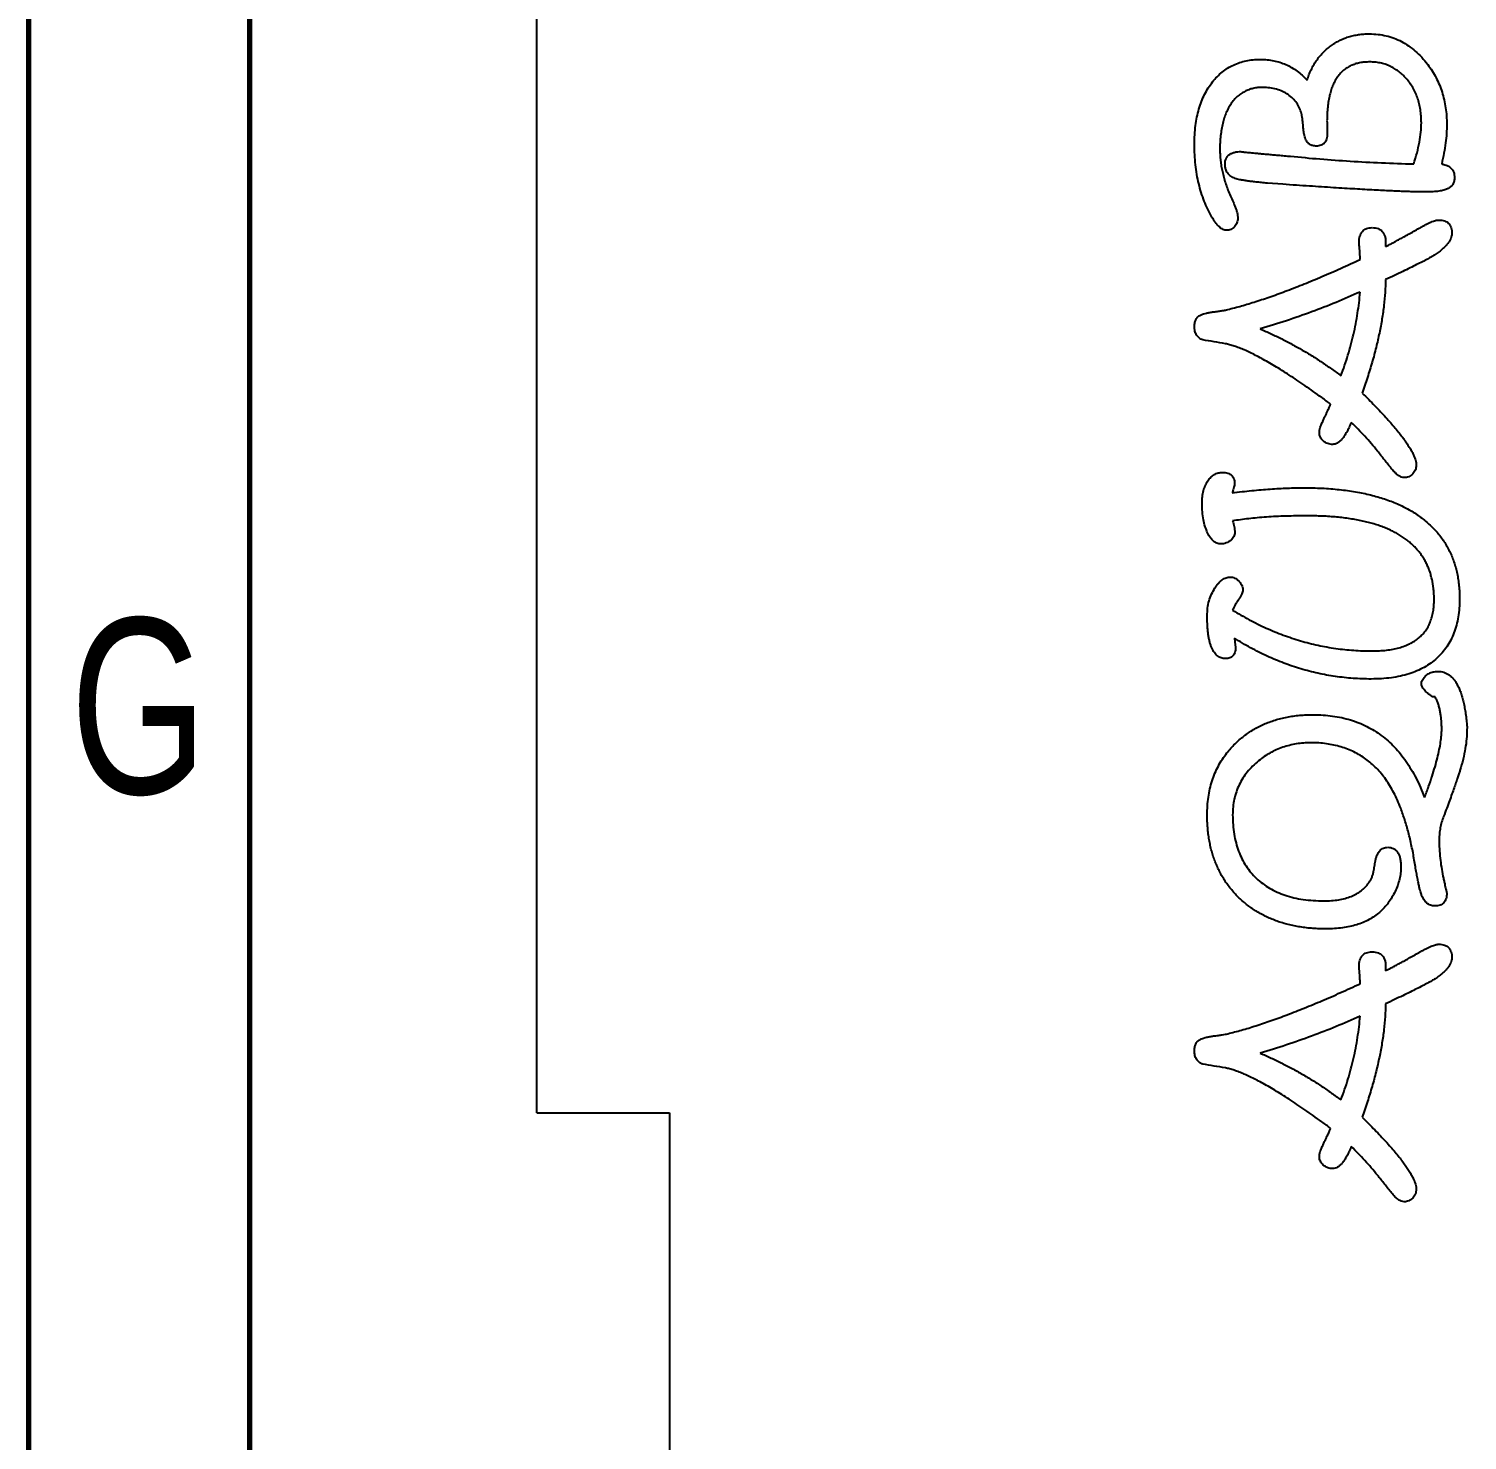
# Model space of a CAD drawing. Header units: millimetres. Extents: x 15 to 589, y 5 to 415.
# Drawn here: x 15 to 47.53, y 318.88 to 350.8 of the extents above; entities that cross this region are included whole.
import ezdxf

# ---------------------------------------------------------------- set-up
doc = ezdxf.new("R2010")
doc.units = ezdxf.units.MM
doc.styles.add('SLDTEXTSTYLE0', font='TXT', dxfattribs={"width": 0.75})

msp = doc.modelspace()

# ---------------------------------------------------------------- linework, layer by layer
at = {"color": 7, "linetype": 'Continuous', "lineweight": 70}
for p, q in [((15, 5), (15, 415)), ((20, 10), (20, 410))]:
    msp.add_line(p, q, dxfattribs=at)
at = {"color": 7, "linetype": 'Continuous', "lineweight": 25}
for p, q in [((26.492, 326.284), (26.492, 356.284)), ((43.36, 347.28), (43.012, 347.306)), ((45.685, 345.96), (45.685, 345.874)), ((42.265, 337.017), (42.283, 336.862)), ((46.805, 335.691), (46.741, 335.691)), ((47.53, 334.974), (47.524, 334.967)), ((47.524, 334.967), (47.524, 334.947)), ((45.685, 329.586), (45.685, 329.5)), ((26.492, 326.284), (29.492, 326.284)), ((29.492, 326.284), (29.492, 306.284))]:
    msp.add_line(p, q, dxfattribs=at)
for points, knots in [([(43.909, 349.635), (43.922, 349.675), (43.948, 349.754), (43.997, 349.867), (44.052, 349.974), (44.115, 350.074), (44.185, 350.167), (44.262, 350.254), (44.345, 350.334), (44.436, 350.405), (44.532, 350.47), (44.632, 350.527), (44.736, 350.575), (44.845, 350.614), (44.958, 350.644), (45.075, 350.666), (45.195, 350.679), (45.277, 350.681), (45.319, 350.681)], [0, 0, 0, 0, 0.067067, 0.132396, 0.195701, 0.257583, 0.319155, 0.380262, 0.440933, 0.502336, 0.563798, 0.624623, 0.684969, 0.745717, 0.807452, 0.869984, 0.934191, 1, 1, 1, 1]), ([(45.319, 350.681), (45.384, 350.679), (45.511, 350.675), (45.698, 350.642), (45.876, 350.588), (46.046, 350.511), (46.207, 350.413), (46.36, 350.294), (46.505, 350.153), (46.591, 350.046), (46.635, 349.991)], [0, 0, 0, 0, 0.125616, 0.247607, 0.367181, 0.486768, 0.608223, 0.732959, 0.863317, 1, 1, 1, 1]), ([(41.769, 349.594), (41.804, 349.635), (41.871, 349.715), (41.987, 349.819), (42.109, 349.908), (42.242, 349.98), (42.382, 350.036), (42.531, 350.077), (42.688, 350.1), (42.796, 350.103), (42.851, 350.105)], [0, 0, 0, 0, 0.128605, 0.252994, 0.374697, 0.49458, 0.615781, 0.739249, 0.866978, 1, 1, 1, 1]), ([(42.851, 350.105), (42.903, 350.104), (43.004, 350.101), (43.152, 350.077), (43.294, 350.042), (43.43, 349.99), (43.56, 349.923), (43.683, 349.841), (43.802, 349.746), (43.873, 349.672), (43.909, 349.635)], [0, 0, 0, 0, 0.129243, 0.253744, 0.376062, 0.49721, 0.619442, 0.742566, 0.869205, 1, 1, 1, 1]), ([(45.323, 350.047), (45.284, 350.046), (45.208, 350.044), (45.098, 350.029), (44.996, 350.003), (44.901, 349.966), (44.814, 349.918), (44.733, 349.862), (44.662, 349.793), (44.597, 349.714), (44.541, 349.624), (44.492, 349.524), (44.451, 349.415), (44.416, 349.294), (44.391, 349.164), (44.372, 349.022), (44.36, 348.871), (44.359, 348.767), (44.358, 348.713)], [0, 0, 0, 0, 0.0625418, 0.121263, 0.1773283, 0.2314996, 0.2839687, 0.3359801, 0.3883302, 0.4422965, 0.4986903, 0.5575804, 0.6197908, 0.6862656, 0.7573296, 0.8329762, 0.9139548, 1, 1, 1, 1]), ([(46.149, 349.673), (46.121, 349.703), (46.066, 349.762), (45.975, 349.838), (45.879, 349.903), (45.777, 349.955), (45.671, 349.998), (45.56, 350.026), (45.443, 350.045), (45.364, 350.046), (45.323, 350.047)], [0, 0, 0, 0, 0.130679, 0.257734, 0.380529, 0.501925, 0.622927, 0.745253, 0.870898, 1, 1, 1, 1]), ([(46.635, 349.991), (46.67, 349.942), (46.739, 349.846), (46.826, 349.691), (46.901, 349.531), (46.963, 349.364), (47.009, 349.19), (47.044, 349.01), (47.064, 348.823), (47.067, 348.696), (47.068, 348.632)], [0, 0, 0, 0, 0.123083, 0.244545, 0.366425, 0.488158, 0.612199, 0.737924, 0.867105, 1, 1, 1, 1]), ([(41.36, 348.185), (41.362, 348.257), (41.364, 348.398), (41.383, 348.604), (41.415, 348.798), (41.459, 348.981), (41.517, 349.152), (41.587, 349.311), (41.671, 349.459), (41.737, 349.549), (41.769, 349.594)], [0, 0, 0, 0, 0.144716, 0.282719, 0.41411, 0.539391, 0.659661, 0.775692, 0.888802, 1, 1, 1, 1]), ([(42.906, 349.471), (42.869, 349.47), (42.796, 349.468), (42.689, 349.451), (42.589, 349.422), (42.496, 349.381), (42.409, 349.329), (42.328, 349.266), (42.255, 349.19), (42.188, 349.104), (42.129, 349.007), (42.078, 348.9), (42.034, 348.783), (41.997, 348.656), (41.971, 348.519), (41.952, 348.373), (41.938, 348.217), (41.937, 348.11), (41.937, 348.055)], [0, 0, 0, 0, 0.057812, 0.113471, 0.16682, 0.219163, 0.270755, 0.323485, 0.377492, 0.433569, 0.492114, 0.55314, 0.617837, 0.685641, 0.757334, 0.833467, 0.914294, 1, 1, 1, 1]), ([(43.782, 348.879), (43.769, 348.922), (43.744, 349.006), (43.676, 349.121), (43.587, 349.223), (43.479, 349.311), (43.354, 349.383), (43.215, 349.434), (43.064, 349.466), (42.96, 349.469), (42.906, 349.471)], [0, 0, 0, 0, 0.116922, 0.231962, 0.3479, 0.470298, 0.596998, 0.725246, 0.85911, 1, 1, 1, 1]), ([(46.492, 348.673), (46.491, 348.723), (46.489, 348.821), (46.472, 348.964), (46.447, 349.1), (46.408, 349.228), (46.361, 349.351), (46.301, 349.466), (46.231, 349.574), (46.177, 349.64), (46.149, 349.673)], [0, 0, 0, 0, 0.13844, 0.270974, 0.398304, 0.522519, 0.642617, 0.762643, 0.880773, 1, 1, 1, 1]), ([(43.821, 348.577), (43.818, 348.611), (43.812, 348.672), (43.802, 348.756), (43.792, 348.823), (43.785, 348.862), (43.782, 348.879)], [0, 0, 0, 0, 0.333067, 0.610227, 0.831642, 1, 1, 1, 1]), ([(43.874, 348.303), (43.867, 348.32), (43.853, 348.358), (43.84, 348.422), (43.828, 348.496), (43.823, 348.549), (43.821, 348.577)], [0, 0, 0, 0, 0.197455, 0.428555, 0.695761, 1, 1, 1, 1]), ([(44.364, 348.428), (44.363, 348.406), (44.362, 348.364), (44.351, 348.306), (44.331, 348.256), (44.303, 348.215), (44.268, 348.182), (44.223, 348.161), (44.172, 348.147), (44.135, 348.145), (44.116, 348.145)], [0, 0, 0, 0, 0.154884, 0.291373, 0.413238, 0.524538, 0.632511, 0.74467, 0.865834, 1, 1, 1, 1]), ([(44.358, 348.713), (44.359, 348.694), (44.359, 348.646), (44.361, 348.572), (44.363, 348.496), (44.364, 348.449), (44.364, 348.428)], [0, 0, 0, 0, 0.205682, 0.496836, 0.78799, 1, 1, 1, 1]), ([(46.319, 347.741), (46.345, 347.825), (46.396, 347.988), (46.45, 348.229), (46.485, 348.456), (46.49, 348.603), (46.492, 348.673)], [0, 0, 0, 0, 0.278436, 0.537391, 0.777336, 1, 1, 1, 1]), ([(47.068, 348.632), (47.067, 348.565), (47.064, 348.425), (47.041, 348.209), (47.005, 347.979), (46.971, 347.822), (46.953, 347.741)], [0, 0, 0, 0, 0.2243213, 0.4657104, 0.7240341, 1, 1, 1, 1]), ([(41.757, 346.538), (41.725, 346.597), (41.661, 346.714), (41.58, 346.9), (41.513, 347.094), (41.457, 347.296), (41.414, 347.507), (41.382, 347.725), (41.364, 347.952), (41.362, 348.107), (41.36, 348.185)], [0, 0, 0, 0, 0.1164289, 0.2341567, 0.3538931, 0.4761094, 0.6012024, 0.7297792, 0.862707, 1, 1, 1, 1]), ([(44.116, 348.145), (44.088, 348.146), (44.035, 348.149), (43.964, 348.181), (43.907, 348.233), (43.885, 348.279), (43.874, 348.303)], [0, 0, 0, 0, 0.26978, 0.508359, 0.743212, 1, 1, 1, 1]), ([(41.937, 348.055), (41.938, 348.015), (41.939, 347.936), (41.949, 347.815), (41.968, 347.693), (41.991, 347.568), (42.023, 347.441), (42.061, 347.312), (42.106, 347.18), (42.141, 347.093), (42.159, 347.048)], [0, 0, 0, 0, 0.11387, 0.22982, 0.349252, 0.47126, 0.597484, 0.727809, 0.861891, 1, 1, 1, 1]), ([(42.052, 347.732), (42.053, 347.755), (42.054, 347.798), (42.073, 347.858), (42.102, 347.91), (42.145, 347.951), (42.199, 347.983), (42.265, 348.005), (42.339, 348.018), (42.392, 348.019), (42.418, 348.02)], [0, 0, 0, 0, 0.1258848, 0.2396691, 0.3461325, 0.4537987, 0.5671393, 0.6930796, 0.8374921, 0.9851877, 0.9851877, 0.9851877, 0.9851877]), ([(42.418, 348.02), (42.418, 348.02), (42.423, 348.015), (42.436, 348.018), (42.458, 348.013), (42.492, 348.009), (42.535, 348.005), (42.589, 347.999), (42.653, 347.994), (42.727, 347.986), (42.812, 347.979), (42.907, 347.969), (43.013, 347.961), (43.128, 347.949), (43.255, 347.939), (43.391, 347.926), (43.486, 347.918), (43.535, 347.914)], [0.0074723, 0.0074723, 0.0074723, 0.0074723, 0.0094226, 0.0206883, 0.0407462, 0.0704885, 0.1089324, 0.156967, 0.2137275, 0.2793592, 0.3553755, 0.4393974, 0.5329399, 0.6361455, 0.7480791, 0.8696754, 1, 1, 1, 1]), ([(43.535, 347.914), (43.756, 347.893), (44.205, 347.849), (44.89, 347.802), (45.597, 347.763), (46.076, 347.748), (46.319, 347.741)], [0, 0, 0, 0, 0.238688, 0.484732, 0.738594, 1, 1, 1, 1]), ([(42.284, 347.413), (42.266, 347.42), (42.23, 347.435), (42.183, 347.463), (42.142, 347.496), (42.109, 347.535), (42.083, 347.577), (42.065, 347.625), (42.054, 347.677), (42.053, 347.713), (42.052, 347.732)], [0, 0, 0, 0, 0.1390034, 0.2676931, 0.3915336, 0.5091228, 0.6235965, 0.742028, 0.8679312, 1, 1, 1, 1]), ([(46.953, 347.741), (46.976, 347.736), (47.019, 347.726), (47.078, 347.704), (47.129, 347.675), (47.17, 347.639), (47.203, 347.598), (47.225, 347.55), (47.239, 347.496), (47.241, 347.457), (47.241, 347.437)], [0, 0, 0, 0, 0.151123, 0.287152, 0.411441, 0.527755, 0.639108, 0.751806, 0.870715, 1, 1, 1, 1]), ([(47.241, 347.437), (47.24, 347.408), (47.237, 347.353), (47.205, 347.278), (47.154, 347.216), (47.108, 347.19), (47.084, 347.177)], [0, 0, 0, 0, 0.26978, 0.511392, 0.745183, 1, 1, 1, 1]), ([(43.012, 347.306), (42.967, 347.31), (42.881, 347.318), (42.758, 347.331), (42.648, 347.343), (42.551, 347.356), (42.466, 347.37), (42.394, 347.383), (42.334, 347.397), (42.299, 347.408), (42.284, 347.413)], [0, 0, 0, 0, 0.184147, 0.351262, 0.501365, 0.634644, 0.750997, 0.850487, 0.933498, 1, 1, 1, 1]), ([(46.59, 347.107), (46.558, 347.107), (46.488, 347.108), (46.377, 347.109), (46.252, 347.113), (46.113, 347.117), (45.96, 347.124), (45.793, 347.131), (45.612, 347.141), (45.417, 347.15), (45.208, 347.162), (44.985, 347.174), (44.749, 347.189), (44.498, 347.204), (44.233, 347.222), (43.955, 347.239), (43.662, 347.259), (43.462, 347.273), (43.36, 347.28)], [0, 0, 0, 0, 0.03008, 0.064341, 0.10307, 0.145983, 0.19337, 0.24522, 0.300992, 0.361506, 0.426221, 0.495123, 0.568506, 0.646076, 0.728129, 0.814368, 0.905091, 1, 1, 1, 1]), ([(47.084, 347.177), (47.071, 347.171), (47.042, 347.159), (46.996, 347.146), (46.943, 347.132), (46.884, 347.125), (46.82, 347.116), (46.749, 347.111), (46.671, 347.107), (46.618, 347.107), (46.59, 347.107)], [0, 0, 0, 0, 0.085309, 0.182939, 0.290009, 0.408022, 0.538231, 0.680403, 0.833103, 1, 1, 1, 1]), ([(42.159, 347.048), (42.178, 347.004), (42.218, 346.916), (42.258, 346.828), (42.277, 346.784)], [0, 0, 0, 0, 0.498581, 1, 1, 1, 1]), ([(42.277, 346.784), (42.287, 346.76), (42.306, 346.713), (42.324, 346.642), (42.339, 346.577), (42.34, 346.535), (42.341, 346.515)], [0, 0, 0, 0, 0.286843, 0.545236, 0.782701, 1, 1, 1, 1]), ([(42.09, 346.242), (42.076, 346.243), (42.048, 346.244), (42.006, 346.261), (41.964, 346.283), (41.922, 346.316), (41.881, 346.359), (41.839, 346.41), (41.797, 346.471), (41.771, 346.515), (41.757, 346.538)], [0, 0, 0, 0, 0.089694, 0.182274, 0.283761, 0.398523, 0.526005, 0.666485, 0.825131, 1, 1, 1, 1]), ([(42.341, 346.515), (42.34, 346.496), (42.339, 346.459), (42.323, 346.407), (42.301, 346.359), (42.268, 346.319), (42.23, 346.284), (42.186, 346.261), (42.139, 346.244), (42.107, 346.243), (42.09, 346.242)], [0, 0, 0, 0, 0.1381007, 0.2674715, 0.3915864, 0.5192293, 0.6446265, 0.7639154, 0.8793182, 1, 1, 1, 1]), ([(46.443, 346.289), (46.469, 346.303), (46.517, 346.331), (46.587, 346.368), (46.652, 346.4), (46.71, 346.426), (46.761, 346.446), (46.807, 346.461), (46.847, 346.471), (46.873, 346.472), (46.884, 346.473)], [0, 0, 0, 0, 0.182858, 0.347925, 0.496206, 0.629535, 0.743986, 0.844112, 0.930463, 1, 1, 1, 1]), ([(46.884, 346.473), (46.907, 346.472), (46.952, 346.471), (47.014, 346.456), (47.067, 346.432), (47.111, 346.398), (47.144, 346.353), (47.167, 346.298), (47.182, 346.235), (47.183, 346.189), (47.184, 346.165)], [0, 0, 0, 0, 0.143054, 0.270912, 0.38635, 0.49583, 0.605646, 0.723653, 0.853292, 1, 1, 1, 1]), ([(45.084, 345.966), (45.084, 345.992), (45.086, 346.042), (45.1, 346.11), (45.123, 346.169), (45.155, 346.218), (45.199, 346.255), (45.251, 346.282), (45.313, 346.297), (45.357, 346.299), (45.38, 346.3)], [0, 0, 0, 0, 0.153742, 0.289037, 0.408615, 0.52165, 0.630534, 0.741793, 0.863742, 1, 1, 1, 1]), ([(45.38, 346.3), (45.404, 346.299), (45.449, 346.297), (45.512, 346.281), (45.566, 346.254), (45.61, 346.216), (45.644, 346.167), (45.668, 346.107), (45.683, 346.037), (45.684, 345.986), (45.685, 345.96)], [0, 0, 0, 0, 0.136703, 0.259742, 0.371631, 0.479246, 0.590774, 0.712219, 0.847916, 1, 1, 1, 1]), ([(45.685, 345.874), (45.707, 345.885), (45.754, 345.908), (45.828, 345.947), (45.91, 345.99), (46.001, 346.04), (46.1, 346.094), (46.207, 346.155), (46.323, 346.219), (46.402, 346.265), (46.443, 346.289)], [0, 0, 0, 0, 0.084818, 0.182228, 0.28944, 0.409282, 0.539853, 0.682163, 0.835202, 1, 1, 1, 1]), ([(47.184, 346.165), (47.182, 346.147), (47.179, 346.11), (47.161, 346.053), (47.131, 345.995), (47.088, 345.937), (47.035, 345.876), (46.97, 345.816), (46.894, 345.752), (46.837, 345.712), (46.807, 345.692)], [0, 0, 0, 0, 0.086927, 0.180241, 0.28386, 0.39845, 0.524887, 0.6674, 0.825855, 1, 1, 1, 1]), ([(45.093, 345.846), (45.092, 345.864), (45.09, 345.894), (45.085, 345.931), (45.085, 345.954), (45.084, 345.964), (45.084, 345.966)], [0, 0, 0, 0, 0.435782, 0.752026, 0.939568, 1, 1, 1, 1]), ([(45.108, 345.58), (45.107, 345.625), (45.104, 345.714), (45.096, 345.803), (45.093, 345.846)], [0, 0, 0, 0, 0.509615, 1, 1, 1, 1]), ([(42.116, 344.449), (42.219, 344.475), (42.432, 344.53), (42.757, 344.631), (43.103, 344.746), (43.467, 344.879), (43.85, 345.029), (44.253, 345.196), (44.675, 345.381), (44.961, 345.512), (45.108, 345.58)], [0, 0, 0, 0, 0.099196, 0.20561, 0.319191, 0.440471, 0.568803, 0.704871, 0.848835, 1, 1, 1, 1]), ([(46.807, 345.692), (46.781, 345.676), (46.723, 345.641), (46.626, 345.587), (46.512, 345.527), (46.38, 345.461), (46.231, 345.385), (46.065, 345.305), (45.881, 345.217), (45.752, 345.157), (45.685, 345.126)], [0, 0, 0, 0, 0.073227, 0.161111, 0.263979, 0.381241, 0.51356, 0.660945, 0.822771, 1, 1, 1, 1]), ([(45.108, 344.845), (44.928, 344.765), (44.567, 344.606), (44.009, 344.392), (43.437, 344.189), (43.047, 344.07), (42.85, 344.01)], [0, 0, 0, 0, 0.244403, 0.492341, 0.744038, 1, 1, 1, 1]), ([(44.673, 342.953), (44.701, 343.03), (44.758, 343.184), (44.834, 343.417), (44.9, 343.651), (44.959, 343.887), (45.01, 344.125), (45.051, 344.363), (45.085, 344.603), (45.1, 344.764), (45.108, 344.845)], [0, 0, 0, 0, 0.12643, 0.252385, 0.377435, 0.502308, 0.626697, 0.751117, 0.875351, 1, 1, 1, 1]), ([(45.685, 345.126), (45.681, 345.03), (45.675, 344.834), (45.647, 344.536), (45.604, 344.229), (45.543, 343.913), (45.47, 343.587), (45.379, 343.252), (45.274, 342.908), (45.193, 342.678), (45.152, 342.56)], [0, 0, 0, 0, 0.109641, 0.223067, 0.340943, 0.46286, 0.589913, 0.721439, 0.858194, 1, 1, 1, 1]), ([(41.36, 344.067), (41.362, 344.098), (41.365, 344.155), (41.395, 344.233), (41.445, 344.296), (41.492, 344.32), (41.516, 344.332)], [0, 0, 0, 0, 0.279912, 0.522425, 0.755244, 1, 1, 1, 1]), ([(41.516, 344.332), (41.534, 344.339), (41.571, 344.353), (41.635, 344.37), (41.711, 344.385), (41.765, 344.393), (41.795, 344.397)], [0, 0, 0, 0, 0.193932, 0.42197, 0.691414, 1, 1, 1, 1]), ([(41.795, 344.397), (41.83, 344.401), (41.895, 344.409), (41.984, 344.423), (42.056, 344.435), (42.098, 344.445), (42.116, 344.449)], [0, 0, 0, 0, 0.3286841, 0.6053653, 0.8270611, 1, 1, 1, 1]), ([(41.55, 343.763), (41.535, 343.769), (41.505, 343.78), (41.466, 343.805), (41.433, 343.835), (41.406, 343.871), (41.386, 343.913), (41.37, 343.959), (41.362, 344.012), (41.361, 344.048), (41.36, 344.067)], [0, 0, 0, 0, 0.124355, 0.242793, 0.356711, 0.473344, 0.590186, 0.715586, 0.852876, 1, 1, 1, 1]), ([(42.85, 344.01), (42.932, 343.973), (43.094, 343.901), (43.334, 343.786), (43.569, 343.663), (43.799, 343.534), (44.025, 343.4), (44.245, 343.256), (44.462, 343.109), (44.603, 343.005), (44.673, 342.953)], [0, 0, 0, 0, 0.12679, 0.252343, 0.377901, 0.502628, 0.627375, 0.751748, 0.875759, 1, 1, 1, 1]), ([(42.06, 343.675), (41.976, 343.69), (41.805, 343.719), (41.635, 343.748), (41.55, 343.763)], [0, 0, 0, 0, 0.497283, 1, 1, 1, 1]), ([(44.441, 342.31), (44.375, 342.359), (44.243, 342.456), (44.049, 342.595), (43.861, 342.726), (43.682, 342.85), (43.508, 342.964), (43.342, 343.071), (43.182, 343.168), (43.031, 343.258), (42.885, 343.339), (42.747, 343.412), (42.615, 343.476), (42.492, 343.534), (42.374, 343.581), (42.263, 343.621), (42.16, 343.654), (42.093, 343.668), (42.06, 343.675)], [0, 0, 0, 0, 0.090323, 0.177072, 0.259805, 0.338907, 0.414022, 0.485621, 0.553277, 0.617352, 0.677537, 0.734314, 0.786994, 0.836494, 0.882604, 0.924922, 0.964146, 1, 1, 1, 1]), ([(45.152, 342.56), (45.202, 342.511), (45.298, 342.416), (45.438, 342.276), (45.566, 342.14), (45.687, 342.013), (45.796, 341.889), (45.897, 341.773), (45.987, 341.662), (46.069, 341.557), (46.141, 341.458), (46.204, 341.365), (46.255, 341.278), (46.3, 341.197), (46.333, 341.122), (46.358, 341.053), (46.373, 340.989), (46.376, 340.948), (46.376, 340.929)], [0, 0, 0, 0, 0.101023, 0.196502, 0.286769, 0.371512, 0.451416, 0.525541, 0.5952, 0.65915, 0.718393, 0.772393, 0.821619, 0.865663, 0.905643, 0.940772, 0.972473, 1, 1, 1, 1]), ([(44.271, 341.938), (44.282, 341.963), (44.304, 342.01), (44.336, 342.076), (44.363, 342.135), (44.385, 342.186), (44.405, 342.227), (44.42, 342.262), (44.432, 342.288), (44.439, 342.303), (44.441, 342.31)], [0, 0, 0, 0, 0.1993739, 0.3799583, 0.5378857, 0.6731746, 0.7876543, 0.8794897, 0.9495982, 1, 1, 1, 1]), ([(44.186, 341.67), (44.187, 341.687), (44.19, 341.726), (44.208, 341.787), (44.233, 341.86), (44.258, 341.911), (44.271, 341.938)], [0, 0, 0, 0, 0.182053, 0.405485, 0.678763, 1, 1, 1, 1]), ([(44.907, 341.897), (44.891, 341.858), (44.86, 341.784), (44.809, 341.682), (44.757, 341.596), (44.705, 341.525), (44.652, 341.47), (44.6, 341.43), (44.545, 341.404), (44.507, 341.401), (44.489, 341.399)], [0, 0, 0, 0, 0.187104, 0.35322, 0.500348, 0.628831, 0.739139, 0.834577, 0.919803, 1, 1, 1, 1]), ([(45.5, 341.249), (45.454, 341.306), (45.361, 341.419), (45.216, 341.583), (45.065, 341.742), (44.96, 341.845), (44.907, 341.897)], [0, 0, 0, 0, 0.249043, 0.498194, 0.748414, 1, 1, 1, 1]), ([(44.489, 341.399), (44.469, 341.4), (44.43, 341.402), (44.373, 341.417), (44.321, 341.443), (44.274, 341.477), (44.235, 341.518), (44.207, 341.565), (44.188, 341.616), (44.186, 341.652), (44.186, 341.67)], [0, 0, 0, 0, 0.134323, 0.260249, 0.387059, 0.515665, 0.644224, 0.763399, 0.879593, 1, 1, 1, 1]), ([(46.103, 340.649), (46.081, 340.652), (46.033, 340.659), (45.963, 340.701), (45.889, 340.765), (45.788, 340.885), (45.659, 341.05), (45.553, 341.183), (45.5, 341.249)], [0, 0, 0, 0, 0.075072, 0.166061, 0.276444, 0.410924, 0.70692, 1, 1, 1, 1]), ([(46.376, 340.929), (46.375, 340.911), (46.373, 340.876), (46.358, 340.824), (46.332, 340.776), (46.298, 340.732), (46.256, 340.695), (46.208, 340.668), (46.156, 340.652), (46.121, 340.65), (46.103, 340.649)], [0, 0, 0, 0, 0.125144, 0.246015, 0.370417, 0.500389, 0.62983, 0.753398, 0.874856, 1, 1, 1, 1]), ([(41.533, 340.07), (41.535, 340.12), (41.538, 340.215), (41.561, 340.351), (41.603, 340.471), (41.659, 340.574), (41.728, 340.658), (41.808, 340.72), (41.898, 340.758), (41.962, 340.763), (41.994, 340.765)], [0, 0, 0, 0, 0.161896, 0.309362, 0.444572, 0.571415, 0.688248, 0.793819, 0.895999, 1, 1, 1, 1]), ([(41.994, 340.765), (42.015, 340.764), (42.055, 340.763), (42.112, 340.751), (42.161, 340.732), (42.201, 340.704), (42.231, 340.668), (42.254, 340.624), (42.266, 340.572), (42.268, 340.536), (42.268, 340.516)], [0, 0, 0, 0, 0.150965, 0.285447, 0.407269, 0.518575, 0.62703, 0.739062, 0.861604, 1, 1, 1, 1]), ([(42.268, 340.516), (42.268, 340.504), (42.265, 340.477), (42.254, 340.429), (42.237, 340.37), (42.222, 340.327), (42.214, 340.303)], [0, 0, 0, 0, 0.160331, 0.377697, 0.658573, 1, 1, 1, 1]), ([(42.214, 340.303), (42.289, 340.313), (42.436, 340.331), (42.654, 340.354), (42.866, 340.374), (43.071, 340.39), (43.27, 340.403), (43.461, 340.412), (43.645, 340.418), (43.766, 340.418), (43.825, 340.419)], [0, 0, 0, 0, 0.140298, 0.275916, 0.407429, 0.534865, 0.657696, 0.775953, 0.890227, 1, 1, 1, 1]), ([(43.825, 340.419), (43.896, 340.418), (44.035, 340.417), (44.242, 340.41), (44.441, 340.397), (44.634, 340.379), (44.821, 340.357), (45.001, 340.329), (45.175, 340.296), (45.343, 340.258), (45.504, 340.215), (45.659, 340.167), (45.807, 340.114), (45.949, 340.056), (46.085, 339.992), (46.214, 339.924), (46.337, 339.85), (46.453, 339.772), (46.562, 339.688), (46.665, 339.601), (46.76, 339.508), (46.85, 339.413), (46.931, 339.312), (47.004, 339.206), (47.073, 339.097), (47.131, 338.982), (47.185, 338.864), (47.231, 338.741), (47.27, 338.614), (47.301, 338.482), (47.327, 338.346), (47.343, 338.206), (47.355, 338.061), (47.356, 337.963), (47.357, 337.913)], [0, 0, 0, 0, 0.043382, 0.085315, 0.126201, 0.165707, 0.204031, 0.241231, 0.277352, 0.312401, 0.346464, 0.379546, 0.411581, 0.442984, 0.473409, 0.503175, 0.532365, 0.560964, 0.588903, 0.616416, 0.643583, 0.670117, 0.696526, 0.722787, 0.748954, 0.775261, 0.801669, 0.828366, 0.855461, 0.883057, 0.911285, 0.939988, 0.969663, 1, 1, 1, 1]), ([(41.659, 339.399), (41.639, 339.445), (41.598, 339.541), (41.561, 339.702), (41.538, 339.88), (41.535, 340.005), (41.533, 340.07)], [0, 0, 0, 0, 0.218127, 0.45538, 0.715591, 1, 1, 1, 1]), ([(43.906, 339.784), (43.825, 339.784), (43.665, 339.783), (43.431, 339.778), (43.206, 339.769), (42.991, 339.757), (42.786, 339.74), (42.59, 339.721), (42.404, 339.698), (42.284, 339.678), (42.225, 339.669)], [0, 0, 0, 0, 0.144736, 0.28363, 0.41672, 0.544581, 0.666727, 0.783213, 0.894104, 1, 1, 1, 1]), ([(42.225, 339.669), (42.239, 339.628), (42.267, 339.544), (42.272, 339.457), (42.274, 339.412)], [0, 0, 0, 0, 0.496518, 1, 1, 1, 1]), ([(46.78, 337.892), (46.78, 337.93), (46.778, 338.007), (46.77, 338.12), (46.756, 338.229), (46.736, 338.334), (46.711, 338.436), (46.681, 338.535), (46.643, 338.629), (46.602, 338.72), (46.554, 338.808), (46.5, 338.89), (46.441, 338.97), (46.376, 339.045), (46.307, 339.119), (46.23, 339.186), (46.149, 339.252), (46.061, 339.313), (45.968, 339.37), (45.871, 339.424), (45.766, 339.473), (45.657, 339.52), (45.541, 339.562), (45.42, 339.601), (45.294, 339.636), (45.162, 339.668), (45.025, 339.694), (44.881, 339.719), (44.733, 339.74), (44.578, 339.755), (44.418, 339.769), (44.252, 339.778), (44.081, 339.783), (43.965, 339.784), (43.906, 339.784)], [0, 0, 0, 0, 0.029802, 0.058747, 0.086937, 0.114433, 0.141321, 0.167692, 0.193726, 0.219149, 0.244678, 0.270046, 0.295314, 0.320867, 0.346512, 0.372846, 0.399466, 0.426826, 0.454516, 0.483253, 0.512903, 0.543321, 0.574814, 0.607317, 0.640883, 0.675559, 0.711569, 0.748818, 0.787295, 0.827008, 0.868265, 0.910824, 0.954729, 1, 1, 1, 1]), ([(41.956, 339.15), (41.941, 339.151), (41.912, 339.152), (41.87, 339.164), (41.829, 339.185), (41.79, 339.212), (41.754, 339.248), (41.72, 339.291), (41.687, 339.342), (41.668, 339.379), (41.659, 339.399)], [0, 0, 0, 0, 0.105909, 0.213134, 0.321301, 0.436587, 0.559426, 0.692323, 0.838705, 1, 1, 1, 1]), ([(42.274, 339.412), (42.273, 339.395), (42.271, 339.361), (42.252, 339.313), (42.222, 339.268), (42.182, 339.227), (42.133, 339.193), (42.078, 339.169), (42.018, 339.152), (41.977, 339.151), (41.956, 339.15)], [0, 0, 0, 0, 0.111338, 0.223323, 0.339016, 0.466228, 0.598382, 0.728449, 0.861267, 1, 1, 1, 1]), ([(41.824, 338.153), (41.838, 338.172), (41.863, 338.21), (41.905, 338.26), (41.946, 338.304), (41.99, 338.339), (42.034, 338.366), (42.078, 338.387), (42.123, 338.399), (42.153, 338.4), (42.168, 338.401)], [0, 0, 0, 0, 0.159535, 0.307313, 0.444299, 0.567545, 0.684702, 0.792371, 0.897718, 1, 1, 1, 1]), ([(42.168, 338.401), (42.186, 338.4), (42.221, 338.398), (42.272, 338.38), (42.32, 338.349), (42.366, 338.311), (42.405, 338.266), (42.434, 338.217), (42.453, 338.165), (42.455, 338.129), (42.456, 338.112)], [0, 0, 0, 0, 0.115777, 0.235232, 0.360293, 0.497892, 0.633955, 0.76075, 0.880204, 1, 1, 1, 1]), ([(41.649, 337.524), (41.651, 337.583), (41.654, 337.697), (41.689, 337.861), (41.743, 338.015), (41.797, 338.107), (41.824, 338.153)], [0, 0, 0, 0, 0.264586, 0.516066, 0.759364, 1, 1, 1, 1]), ([(42.456, 338.112), (42.455, 338.097), (42.452, 338.065), (42.431, 338.015), (42.404, 337.958), (42.378, 337.921), (42.364, 337.9)], [0, 0, 0, 0, 0.1864596, 0.4120431, 0.6792351, 1, 1, 1, 1]), ([(42.364, 337.9), (42.347, 337.875), (42.316, 337.828), (42.276, 337.762), (42.246, 337.704), (42.232, 337.668), (42.225, 337.651)], [0, 0, 0, 0, 0.316887, 0.585897, 0.815969, 1, 1, 1, 1]), ([(47.357, 337.913), (47.355, 337.842), (47.352, 337.703), (47.327, 337.502), (47.289, 337.313), (47.231, 337.137), (47.16, 336.973), (47.071, 336.823), (46.966, 336.685), (46.845, 336.561), (46.708, 336.451), (46.558, 336.354), (46.391, 336.275), (46.212, 336.208), (46.018, 336.156), (45.809, 336.121), (45.587, 336.098), (45.434, 336.096), (45.355, 336.094)], [0, 0, 0, 0, 0.06928, 0.134896, 0.196999, 0.256581, 0.314387, 0.370696, 0.42614, 0.482328, 0.539034, 0.596567, 0.65601, 0.718028, 0.782719, 0.850912, 0.923432, 1, 1, 1, 1]), ([(45.374, 336.729), (45.431, 336.729), (45.541, 336.731), (45.7, 336.745), (45.849, 336.767), (45.987, 336.799), (46.114, 336.839), (46.229, 336.89), (46.335, 336.948), (46.429, 337.017), (46.513, 337.094), (46.584, 337.182), (46.646, 337.277), (46.694, 337.384), (46.733, 337.497), (46.761, 337.621), (46.777, 337.753), (46.779, 337.845), (46.78, 337.892)], [0, 0, 0, 0, 0.081568, 0.158204, 0.229775, 0.297586, 0.361029, 0.421305, 0.478672, 0.534244, 0.587966, 0.641603, 0.695936, 0.751138, 0.808576, 0.868755, 0.932648, 1, 1, 1, 1]), ([(42.064, 336.556), (42.047, 336.556), (42.014, 336.557), (41.966, 336.57), (41.922, 336.589), (41.88, 336.615), (41.844, 336.65), (41.809, 336.692), (41.779, 336.742), (41.751, 336.799), (41.726, 336.864), (41.706, 336.936), (41.688, 337.016), (41.674, 337.103), (41.662, 337.198), (41.654, 337.3), (41.65, 337.409), (41.649, 337.485), (41.649, 337.524)], [0, 0, 0, 0, 0.043655, 0.085333, 0.126785, 0.168412, 0.211879, 0.258273, 0.308551, 0.363147, 0.422212, 0.486937, 0.557107, 0.633551, 0.715818, 0.803962, 0.898904, 1, 1, 1, 1]), ([(42.225, 337.651), (42.287, 337.613), (42.411, 337.538), (42.6, 337.435), (42.79, 337.336), (42.982, 337.247), (43.174, 337.164), (43.368, 337.088), (43.563, 337.02), (43.759, 336.958), (43.956, 336.904), (44.155, 336.857), (44.355, 336.818), (44.557, 336.785), (44.759, 336.76), (44.963, 336.742), (45.168, 336.731), (45.305, 336.729), (45.374, 336.729)], [0, 0, 0, 0, 0.0656257, 0.130642, 0.1946381, 0.2584072, 0.3212856, 0.3838407, 0.4461512, 0.507779, 0.5693162, 0.6308438, 0.6921772, 0.7533936, 0.81484, 0.8763265, 0.9379304, 1, 1, 1, 1]), ([(45.355, 336.094), (45.287, 336.095), (45.151, 336.097), (44.949, 336.108), (44.748, 336.126), (44.548, 336.151), (44.35, 336.183), (44.154, 336.223), (43.958, 336.27), (43.764, 336.324), (43.571, 336.385), (43.38, 336.454), (43.191, 336.53), (43.003, 336.612), (42.816, 336.703), (42.63, 336.8), (42.446, 336.905), (42.326, 336.979), (42.265, 337.017)], [0, 0, 0, 0, 0.0622856, 0.124374, 0.1860698, 0.2474547, 0.3088835, 0.3701662, 0.4316549, 0.4931634, 0.555038, 0.6170964, 0.679421, 0.7423452, 0.8056927, 0.8697856, 0.9344516, 1, 1, 1, 1]), ([(42.289, 336.804), (42.289, 336.785), (42.288, 336.748), (42.277, 336.697), (42.26, 336.653), (42.234, 336.617), (42.201, 336.589), (42.162, 336.569), (42.115, 336.557), (42.082, 336.556), (42.064, 336.556)], [0, 0, 0, 0, 0.152764, 0.287111, 0.406031, 0.518653, 0.626788, 0.740092, 0.861281, 1, 1, 1, 1]), ([(42.283, 336.862), (42.283, 336.858), (42.284, 336.847), (42.287, 336.832), (42.288, 336.817), (42.289, 336.808), (42.289, 336.804)], [0, 0, 0, 0, 0.233348, 0.531921, 0.797617, 1, 1, 1, 1]), ([(46.492, 335.992), (46.493, 336.008), (46.496, 336.041), (46.513, 336.07), (46.522, 336.085)], [0, 0, 0, 0, 0.475052, 1, 1, 1, 1]), ([(46.522, 336.085), (46.532, 336.1), (46.552, 336.128), (46.586, 336.165), (46.624, 336.197), (46.665, 336.223), (46.71, 336.244), (46.759, 336.256), (46.811, 336.266), (46.846, 336.267), (46.865, 336.267)], [0, 0, 0, 0, 0.128652, 0.25263, 0.372186, 0.492786, 0.611909, 0.736205, 0.864551, 1, 1, 1, 1]), ([(46.865, 336.267), (46.888, 336.266), (46.934, 336.264), (47, 336.249), (47.063, 336.224), (47.122, 336.187), (47.177, 336.141), (47.228, 336.085), (47.275, 336.019), (47.318, 335.942), (47.359, 335.857), (47.393, 335.76), (47.426, 335.653), (47.455, 335.537), (47.478, 335.41), (47.501, 335.274), (47.517, 335.127), (47.525, 335.026), (47.53, 334.974)], [0, 0, 0, 0, 0.043859, 0.086298, 0.128584, 0.171925, 0.216277, 0.264104, 0.315, 0.36994, 0.429635, 0.494307, 0.564365, 0.639841, 0.720808, 0.807634, 0.900824, 1, 1, 1, 1]), ([(46.741, 335.691), (46.722, 335.705), (46.684, 335.732), (46.634, 335.774), (46.59, 335.813), (46.555, 335.852), (46.527, 335.889), (46.507, 335.924), (46.494, 335.958), (46.492, 335.981), (46.492, 335.992)], [0, 0, 0, 0, 0.18058, 0.34254, 0.488062, 0.617799, 0.731336, 0.831406, 0.919051, 1, 1, 1, 1]), ([(46.953, 334.963), (46.952, 335), (46.951, 335.071), (46.945, 335.176), (46.933, 335.275), (46.917, 335.369), (46.897, 335.457), (46.872, 335.541), (46.841, 335.618), (46.817, 335.667), (46.805, 335.691)], [0, 0, 0, 0, 0.1466028, 0.2862069, 0.4192694, 0.5460619, 0.6669881, 0.7825128, 0.8936053, 1, 1, 1, 1]), ([(42.096, 334.424), (42.125, 334.459), (42.183, 334.53), (42.277, 334.627), (42.374, 334.719), (42.477, 334.803), (42.583, 334.88), (42.694, 334.952), (42.81, 335.016), (42.929, 335.073), (43.054, 335.124), (43.183, 335.167), (43.317, 335.204), (43.455, 335.235), (43.597, 335.258), (43.744, 335.275), (43.895, 335.285), (43.998, 335.287), (44.049, 335.287)], [0, 0, 0, 0, 0.06179, 0.123091, 0.183259, 0.242808, 0.302221, 0.361703, 0.421262, 0.48132, 0.541919, 0.603296, 0.665785, 0.72956, 0.794714, 0.861488, 0.929588, 1, 1, 1, 1]), ([(44.049, 335.287), (44.124, 335.286), (44.27, 335.284), (44.484, 335.26), (44.691, 335.225), (44.888, 335.173), (45.077, 335.108), (45.256, 335.026), (45.428, 334.931), (45.589, 334.82), (45.743, 334.696), (45.887, 334.556), (46.023, 334.401), (46.149, 334.232), (46.267, 334.049), (46.376, 333.85), (46.477, 333.638), (46.535, 333.489), (46.565, 333.413)], [0, 0, 0, 0, 0.066022, 0.129955, 0.191797, 0.251995, 0.311139, 0.369487, 0.427249, 0.485121, 0.543618, 0.603131, 0.6639, 0.726308, 0.790853, 0.857696, 0.927371, 1, 1, 1, 1]), ([(46.565, 333.413), (46.595, 333.495), (46.655, 333.655), (46.734, 333.888), (46.801, 334.105), (46.856, 334.307), (46.898, 334.494), (46.929, 334.664), (46.949, 334.819), (46.952, 334.917), (46.953, 334.963)], [0, 0, 0, 0, 0.16492, 0.318417, 0.459884, 0.590012, 0.709126, 0.816885, 0.913494, 1, 1, 1, 1]), ([(47.524, 334.947), (47.522, 334.878), (47.518, 334.735), (47.486, 334.513), (47.437, 334.274), (47.39, 334.111), (47.366, 334.027)], [0, 0, 0, 0, 0.219604, 0.45839, 0.718768, 1, 1, 1, 1]), ([(41.649, 333.015), (41.65, 333.085), (41.653, 333.221), (41.674, 333.42), (41.709, 333.61), (41.757, 333.792), (41.82, 333.964), (41.899, 334.127), (41.989, 334.282), (42.061, 334.377), (42.096, 334.424)], [0, 0, 0, 0, 0.138141, 0.270341, 0.398582, 0.522392, 0.643969, 0.763194, 0.881888, 1, 1, 1, 1]), ([(43.993, 334.653), (43.937, 334.652), (43.827, 334.65), (43.665, 334.63), (43.508, 334.597), (43.357, 334.554), (43.212, 334.496), (43.072, 334.426), (42.938, 334.343), (42.855, 334.278), (42.813, 334.246)], [0, 0, 0, 0, 0.131709, 0.259241, 0.38428, 0.507433, 0.63003, 0.751865, 0.875177, 1, 1, 1, 1]), ([(46.025, 333.177), (46.001, 333.236), (45.954, 333.353), (45.874, 333.522), (45.785, 333.677), (45.691, 333.823), (45.588, 333.955), (45.479, 334.077), (45.362, 334.187), (45.239, 334.285), (45.107, 334.372), (44.969, 334.448), (44.823, 334.511), (44.671, 334.564), (44.512, 334.603), (44.345, 334.632), (44.171, 334.651), (44.053, 334.652), (43.993, 334.653)], [0, 0, 0, 0, 0.071556, 0.140404, 0.206792, 0.270691, 0.332803, 0.393335, 0.45239, 0.510845, 0.568909, 0.627187, 0.685805, 0.745148, 0.806046, 0.868405, 0.933191, 1, 1, 1, 1]), ([(42.813, 334.246), (42.767, 334.205), (42.675, 334.126), (42.554, 333.993), (42.453, 333.852), (42.369, 333.702), (42.305, 333.544), (42.259, 333.377), (42.23, 333.203), (42.227, 333.083), (42.225, 333.022)], [0, 0, 0, 0, 0.131989, 0.258505, 0.381526, 0.502545, 0.623525, 0.745221, 0.870441, 1, 1, 1, 1]), ([(47.366, 334.027), (47.358, 334.002), (47.341, 333.947), (47.311, 333.856), (47.273, 333.75), (47.232, 333.628), (47.182, 333.49), (47.125, 333.337), (47.063, 333.168), (47.019, 333.05), (46.995, 332.988)], [0, 0, 0, 0, 0.071047, 0.157064, 0.259104, 0.376642, 0.509449, 0.657541, 0.821124, 1, 1, 1, 1]), ([(46.492, 331.224), (46.487, 331.238), (46.475, 331.269), (46.461, 331.326), (46.442, 331.399), (46.424, 331.488), (46.403, 331.594), (46.381, 331.715), (46.356, 331.853), (46.323, 332.057), (46.276, 332.315), (46.204, 332.617), (46.123, 332.904), (46.057, 333.087), (46.025, 333.177)], [0, 0, 0, 0, 0.021401, 0.050208, 0.087594, 0.132943, 0.186373, 0.247895, 0.317513, 0.395231, 0.55571, 0.709939, 0.857723, 1, 1, 1, 1]), ([(44.345, 330.444), (44.294, 330.445), (44.192, 330.446), (44.042, 330.454), (43.897, 330.467), (43.755, 330.487), (43.618, 330.512), (43.484, 330.541), (43.355, 330.577), (43.229, 330.617), (43.108, 330.665), (42.991, 330.716), (42.877, 330.774), (42.768, 330.837), (42.663, 330.904), (42.562, 330.978), (42.466, 331.058), (42.373, 331.142), (42.286, 331.232), (42.203, 331.324), (42.126, 331.421), (42.056, 331.522), (41.99, 331.626), (41.93, 331.734), (41.878, 331.846), (41.828, 331.961), (41.786, 332.08), (41.749, 332.203), (41.719, 332.33), (41.692, 332.459), (41.673, 332.593), (41.66, 332.731), (41.65, 332.872), (41.649, 332.967), (41.649, 333.015)], [0, 0, 0, 0, 0.036585, 0.072146, 0.106949, 0.140861, 0.173885, 0.206321, 0.238291, 0.269544, 0.300291, 0.330655, 0.360886, 0.390789, 0.420337, 0.450031, 0.479666, 0.509495, 0.539143, 0.568686, 0.598085, 0.627106, 0.656424, 0.685533, 0.714908, 0.744625, 0.774598, 0.804984, 0.835802, 0.867224, 0.899442, 0.932115, 0.965554, 1, 1, 1, 1]), ([(42.225, 333.022), (42.227, 332.947), (42.229, 332.801), (42.255, 332.588), (42.297, 332.389), (42.355, 332.202), (42.431, 332.028), (42.525, 331.867), (42.634, 331.719), (42.761, 331.585), (42.903, 331.465), (43.06, 331.361), (43.23, 331.274), (43.414, 331.201), (43.613, 331.146), (43.826, 331.107), (44.052, 331.083), (44.207, 331.08), (44.287, 331.078)], [0, 0, 0, 0, 0.06991, 0.136048, 0.198917, 0.25955, 0.318117, 0.375347, 0.432079, 0.489215, 0.546538, 0.604591, 0.663711, 0.724688, 0.788564, 0.855379, 0.925621, 1, 1, 1, 1]), ([(46.995, 332.988), (46.98, 332.945), (46.949, 332.859), (46.919, 332.727), (46.899, 332.596), (46.897, 332.509), (46.895, 332.466)], [0, 0, 0, 0, 0.259431, 0.510321, 0.757134, 1, 1, 1, 1]), ([(46.895, 332.466), (46.896, 332.395), (46.898, 332.255), (46.915, 332.046), (46.942, 331.84), (46.974, 331.674), (47, 331.549), (47.019, 331.469), (47.032, 331.402), (47.046, 331.348), (47.054, 331.306), (47.063, 331.278), (47.064, 331.261), (47.068, 331.256), (47.068, 331.255)], [0, 0, 0, 0, 0.172647, 0.343547, 0.511712, 0.679091, 0.757162, 0.824157, 0.880478, 0.925728, 0.960301, 0.984526, 0.997352, 1, 1, 1, 1]), ([(45.454, 331.98), (45.459, 332.004), (45.469, 332.05), (45.49, 332.114), (45.517, 332.168), (45.55, 332.212), (45.588, 332.247), (45.632, 332.272), (45.681, 332.287), (45.715, 332.288), (45.733, 332.289)], [0, 0, 0, 0, 0.161915, 0.307633, 0.437969, 0.556119, 0.667651, 0.774386, 0.883403, 1, 1, 1, 1]), ([(45.733, 332.289), (45.757, 332.288), (45.801, 332.286), (45.864, 332.263), (45.917, 332.227), (45.959, 332.175), (45.993, 332.11), (46.014, 332.03), (46.029, 331.937), (46.03, 331.87), (46.031, 331.834)], [0, 0, 0, 0, 0.113465, 0.217777, 0.319005, 0.424096, 0.541442, 0.674117, 0.826894, 1, 1, 1, 1]), ([(45.413, 331.739), (45.42, 331.779), (45.433, 331.86), (45.447, 331.94), (45.454, 331.98)], [0, 0, 0, 0, 0.503324, 1, 1, 1, 1]), ([(46.031, 331.834), (46.029, 331.79), (46.026, 331.701), (45.999, 331.566), (45.959, 331.428), (45.901, 331.291), (45.831, 331.158), (45.748, 331.034), (45.654, 330.92), (45.584, 330.852), (45.549, 330.819)], [0, 0, 0, 0, 0.114138, 0.232436, 0.356129, 0.486257, 0.617851, 0.747266, 0.873649, 1, 1, 1, 1]), ([(44.287, 331.078), (44.345, 331.08), (44.457, 331.082), (44.619, 331.101), (44.767, 331.131), (44.901, 331.177), (45.023, 331.233), (45.13, 331.305), (45.226, 331.386), (45.277, 331.452), (45.303, 331.485)], [0, 0, 0, 0, 0.153061, 0.295898, 0.428026, 0.551835, 0.669187, 0.781291, 0.890814, 1, 1, 1, 1]), ([(45.303, 331.485), (45.315, 331.503), (45.341, 331.54), (45.371, 331.602), (45.396, 331.668), (45.408, 331.715), (45.413, 331.739)], [0, 0, 0, 0, 0.239827, 0.485126, 0.736255, 1, 1, 1, 1]), ([(46.794, 330.963), (46.778, 330.964), (46.746, 330.966), (46.698, 330.978), (46.655, 330.999), (46.615, 331.028), (46.578, 331.065), (46.546, 331.111), (46.516, 331.164), (46.5, 331.204), (46.492, 331.224)], [0, 0, 0, 0, 0.116219, 0.226974, 0.338983, 0.453474, 0.572516, 0.702171, 0.844432, 1, 1, 1, 1]), ([(47.068, 331.255), (47.067, 331.232), (47.066, 331.189), (47.054, 331.129), (47.032, 331.078), (47.002, 331.035), (46.961, 331.003), (46.913, 330.978), (46.856, 330.965), (46.816, 330.964), (46.794, 330.963)], [0, 0, 0, 0, 0.149694, 0.282297, 0.400238, 0.511505, 0.620475, 0.734739, 0.86011, 1, 1, 1, 1]), ([(45.549, 330.819), (45.511, 330.789), (45.435, 330.729), (45.31, 330.652), (45.174, 330.588), (45.028, 330.534), (44.872, 330.495), (44.705, 330.465), (44.528, 330.448), (44.407, 330.446), (44.345, 330.444)], [0, 0, 0, 0, 0.111828, 0.225245, 0.341375, 0.461365, 0.586454, 0.717266, 0.855065, 1, 1, 1, 1]), ([(45.084, 329.592), (45.084, 329.618), (45.086, 329.667), (45.1, 329.736), (45.123, 329.795), (45.155, 329.844), (45.199, 329.88), (45.251, 329.907), (45.313, 329.922), (45.357, 329.924), (45.38, 329.925)], [0, 0, 0, 0, 0.153742, 0.289037, 0.408615, 0.52165, 0.630534, 0.741793, 0.863742, 1, 1, 1, 1]), ([(45.38, 329.925), (45.404, 329.924), (45.449, 329.923), (45.512, 329.906), (45.566, 329.88), (45.61, 329.842), (45.644, 329.792), (45.668, 329.733), (45.683, 329.662), (45.684, 329.612), (45.685, 329.586)], [0, 0, 0, 0, 0.136703, 0.259742, 0.371631, 0.479246, 0.590774, 0.712219, 0.847916, 1, 1, 1, 1]), ([(45.685, 329.5), (45.707, 329.511), (45.754, 329.534), (45.828, 329.573), (45.91, 329.616), (46.001, 329.666), (46.1, 329.719), (46.207, 329.78), (46.323, 329.845), (46.402, 329.891), (46.443, 329.914)], [0, 0, 0, 0, 0.084818, 0.182228, 0.28944, 0.409282, 0.539853, 0.682163, 0.835202, 1, 1, 1, 1]), ([(46.443, 329.914), (46.469, 329.929), (46.517, 329.957), (46.587, 329.994), (46.652, 330.026), (46.71, 330.052), (46.761, 330.072), (46.807, 330.086), (46.847, 330.096), (46.873, 330.098), (46.884, 330.098)], [0, 0, 0, 0, 0.182858, 0.347925, 0.496206, 0.629535, 0.743986, 0.844112, 0.930463, 1, 1, 1, 1]), ([(46.884, 330.098), (46.907, 330.098), (46.952, 330.096), (47.014, 330.082), (47.067, 330.057), (47.111, 330.023), (47.144, 329.978), (47.167, 329.924), (47.182, 329.861), (47.183, 329.815), (47.184, 329.791)], [0, 0, 0, 0, 0.143054, 0.270912, 0.38635, 0.49583, 0.605646, 0.723653, 0.853292, 1, 1, 1, 1]), ([(45.093, 329.472), (45.092, 329.49), (45.09, 329.52), (45.085, 329.557), (45.085, 329.58), (45.084, 329.59), (45.084, 329.592)], [0, 0, 0, 0, 0.435782, 0.752026, 0.939568, 1, 1, 1, 1]), ([(47.184, 329.791), (47.182, 329.773), (47.179, 329.735), (47.161, 329.678), (47.131, 329.621), (47.088, 329.562), (47.035, 329.502), (46.97, 329.441), (46.894, 329.378), (46.837, 329.338), (46.807, 329.317)], [0, 0, 0, 0, 0.086927, 0.180241, 0.28386, 0.39845, 0.524887, 0.6674, 0.825855, 1, 1, 1, 1]), ([(42.116, 328.075), (42.219, 328.101), (42.432, 328.155), (42.757, 328.256), (43.103, 328.371), (43.467, 328.505), (43.85, 328.655), (44.253, 328.822), (44.675, 329.006), (44.961, 329.138), (45.108, 329.205)], [0, 0, 0, 0, 0.099196, 0.20561, 0.319191, 0.440471, 0.568803, 0.704871, 0.848835, 1, 1, 1, 1]), ([(45.108, 329.205), (45.107, 329.251), (45.104, 329.34), (45.096, 329.429), (45.093, 329.472)], [0, 0, 0, 0, 0.509615, 1, 1, 1, 1]), ([(46.807, 329.317), (46.781, 329.301), (46.723, 329.267), (46.626, 329.213), (46.512, 329.153), (46.38, 329.087), (46.231, 329.011), (46.065, 328.931), (45.881, 328.843), (45.752, 328.783), (45.685, 328.751)], [0, 0, 0, 0, 0.073227, 0.161111, 0.263979, 0.381241, 0.51356, 0.660945, 0.822771, 1, 1, 1, 1]), ([(45.685, 328.751), (45.681, 328.655), (45.675, 328.46), (45.647, 328.162), (45.604, 327.855), (45.543, 327.539), (45.47, 327.213), (45.379, 326.878), (45.274, 326.534), (45.193, 326.303), (45.152, 326.186)], [0, 0, 0, 0, 0.109641, 0.223067, 0.340943, 0.46286, 0.589913, 0.721439, 0.858194, 1, 1, 1, 1]), ([(45.108, 328.47), (44.928, 328.391), (44.567, 328.231), (44.009, 328.017), (43.437, 327.815), (43.047, 327.695), (42.85, 327.635)], [0, 0, 0, 0, 0.244403, 0.492341, 0.744038, 1, 1, 1, 1]), ([(44.673, 326.579), (44.701, 326.655), (44.758, 326.809), (44.834, 327.042), (44.9, 327.277), (44.959, 327.513), (45.01, 327.75), (45.051, 327.989), (45.085, 328.229), (45.1, 328.39), (45.108, 328.47)], [0, 0, 0, 0, 0.12643, 0.252385, 0.377435, 0.502308, 0.626697, 0.751117, 0.875351, 1, 1, 1, 1]), ([(41.36, 327.693), (41.362, 327.724), (41.365, 327.781), (41.395, 327.859), (41.445, 327.922), (41.492, 327.945), (41.516, 327.958)], [0, 0, 0, 0, 0.279912, 0.522425, 0.755244, 1, 1, 1, 1]), ([(41.516, 327.958), (41.534, 327.964), (41.571, 327.979), (41.635, 327.995), (41.711, 328.01), (41.765, 328.018), (41.795, 328.023)], [0, 0, 0, 0, 0.193932, 0.42197, 0.691414, 1, 1, 1, 1]), ([(41.795, 328.023), (41.83, 328.027), (41.895, 328.035), (41.984, 328.049), (42.056, 328.06), (42.098, 328.07), (42.116, 328.075)], [0, 0, 0, 0, 0.328684, 0.605365, 0.827061, 1, 1, 1, 1]), ([(41.55, 327.388), (41.535, 327.394), (41.505, 327.406), (41.466, 327.43), (41.433, 327.461), (41.406, 327.497), (41.386, 327.539), (41.37, 327.585), (41.362, 327.637), (41.361, 327.674), (41.36, 327.693)], [0, 0, 0, 0, 0.124355, 0.242793, 0.356711, 0.473344, 0.590186, 0.715586, 0.852876, 1, 1, 1, 1]), ([(42.85, 327.635), (42.932, 327.599), (43.094, 327.527), (43.334, 327.411), (43.569, 327.289), (43.799, 327.16), (44.025, 327.025), (44.245, 326.882), (44.462, 326.735), (44.603, 326.631), (44.673, 326.579)], [0, 0, 0, 0, 0.12679, 0.252343, 0.377901, 0.502628, 0.627375, 0.751748, 0.875759, 1, 1, 1, 1]), ([(42.06, 327.301), (41.976, 327.315), (41.805, 327.344), (41.635, 327.374), (41.55, 327.388)], [0, 0, 0, 0, 0.4972832, 1, 1, 1, 1]), ([(44.441, 325.935), (44.375, 325.985), (44.243, 326.082), (44.049, 326.221), (43.861, 326.351), (43.682, 326.475), (43.508, 326.59), (43.342, 326.696), (43.182, 326.793), (43.031, 326.884), (42.885, 326.965), (42.747, 327.038), (42.615, 327.102), (42.492, 327.159), (42.374, 327.207), (42.263, 327.247), (42.16, 327.279), (42.093, 327.294), (42.06, 327.301)], [0, 0, 0, 0, 0.090323, 0.177072, 0.259805, 0.338907, 0.414022, 0.485621, 0.553277, 0.617352, 0.677537, 0.734314, 0.786994, 0.836494, 0.882604, 0.924922, 0.964146, 1, 1, 1, 1]), ([(45.152, 326.186), (45.202, 326.137), (45.298, 326.042), (45.438, 325.901), (45.566, 325.766), (45.687, 325.638), (45.796, 325.515), (45.897, 325.399), (45.987, 325.287), (46.069, 325.182), (46.141, 325.084), (46.204, 324.991), (46.255, 324.903), (46.3, 324.823), (46.333, 324.748), (46.358, 324.679), (46.373, 324.615), (46.376, 324.574), (46.376, 324.555)], [0, 0, 0, 0, 0.101023, 0.196502, 0.286769, 0.371512, 0.451416, 0.525541, 0.5952, 0.65915, 0.718393, 0.772393, 0.821619, 0.865663, 0.905643, 0.940772, 0.972473, 1, 1, 1, 1]), ([(44.271, 325.564), (44.282, 325.589), (44.304, 325.636), (44.336, 325.702), (44.363, 325.76), (44.385, 325.811), (44.405, 325.853), (44.42, 325.888), (44.432, 325.914), (44.439, 325.929), (44.441, 325.935)], [0, 0, 0, 0, 0.199374, 0.379958, 0.537886, 0.673175, 0.787654, 0.87949, 0.949598, 1, 1, 1, 1]), ([(44.186, 325.296), (44.187, 325.313), (44.19, 325.351), (44.208, 325.413), (44.233, 325.486), (44.258, 325.537), (44.271, 325.564)], [0, 0, 0, 0, 0.182053, 0.405485, 0.678763, 1, 1, 1, 1]), ([(44.907, 325.523), (44.891, 325.483), (44.86, 325.409), (44.809, 325.308), (44.757, 325.222), (44.705, 325.151), (44.652, 325.096), (44.6, 325.055), (44.545, 325.03), (44.507, 325.026), (44.489, 325.024)], [0, 0, 0, 0, 0.187104, 0.35322, 0.500348, 0.628831, 0.739139, 0.834577, 0.919803, 1, 1, 1, 1]), ([(45.5, 324.875), (45.454, 324.931), (45.361, 325.044), (45.216, 325.208), (45.065, 325.368), (44.96, 325.471), (44.907, 325.523)], [0, 0, 0, 0, 0.249043, 0.498194, 0.748414, 1, 1, 1, 1]), ([(44.489, 325.024), (44.469, 325.026), (44.43, 325.028), (44.373, 325.042), (44.321, 325.068), (44.274, 325.102), (44.235, 325.144), (44.207, 325.191), (44.188, 325.242), (44.186, 325.277), (44.186, 325.296)], [0, 0, 0, 0, 0.134323, 0.260249, 0.387059, 0.515665, 0.644224, 0.763399, 0.879593, 1, 1, 1, 1]), ([(46.103, 324.275), (46.081, 324.278), (46.033, 324.284), (45.963, 324.327), (45.889, 324.39), (45.788, 324.511), (45.659, 324.675), (45.553, 324.809), (45.5, 324.875)], [0, 0, 0, 0, 0.075072, 0.166061, 0.276444, 0.410924, 0.70692, 1, 1, 1, 1]), ([(46.376, 324.555), (46.375, 324.537), (46.373, 324.501), (46.358, 324.449), (46.332, 324.401), (46.298, 324.358), (46.256, 324.321), (46.208, 324.294), (46.156, 324.278), (46.121, 324.276), (46.103, 324.275)], [0, 0, 0, 0, 0.125144, 0.246015, 0.370417, 0.500389, 0.62983, 0.753398, 0.874856, 1, 1, 1, 1])]:
    msp.add_open_spline(points, degree=3, knots=knots, dxfattribs=at)

# ---------------------------------------------------------------- texts
at = {"color": 7, "linetype": 'Continuous', "lineweight": 0, "insert": (17.487, 337.468), "char_height": 3.969, "attachment_point": 2, "style": 'SLDTEXTSTYLE0'}
msp.add_mtext('G', dxfattribs=at)

doc.saveas('drawing.dxf')
